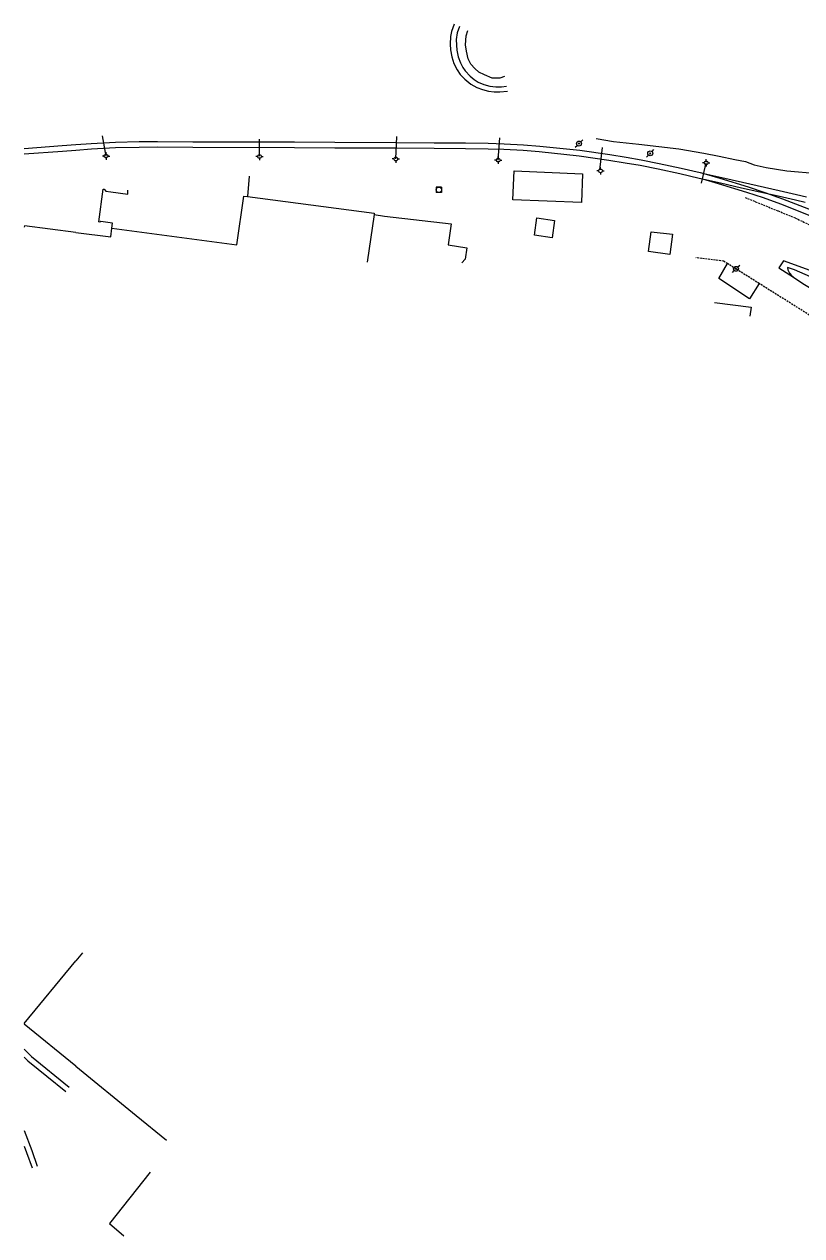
# Model space of a CAD drawing. Header units: millimetres. Extents: x 154000 to 155000, y 122000 to 122597.
# Drawn here: x 154000 to 154211, y 122085.3 to 122414.1 of the extents above; entities that cross this region are included whole.
import ezdxf

# ---------------------------------------------------------------- set-up
doc = ezdxf.new("R2010")
doc.units = ezdxf.units.MM
doc.linetypes.add('DASHED', pattern=[0.75, 0.5, -0.25])
doc.layers.get('0').update_dxf_attribs({"linetype": 'CONTINUOUS'})
for name, color, linetype in [('W0017', 7, 'CONTINUOUS'), ('W0101', 7, 'CONTINUOUS'), ('W0104', 1, 'CONTINUOUS'), ('W0112', 1, 'DASHED'), ('W0211', 2, 'CONTINUOUS'), ('W0214', 2, 'CONTINUOUS'), ('W0333', 7, 'CONTINUOUS'), ('W0420', 7, 'CONTINUOUS'), ('W0473', 7, 'CONTINUOUS'), ('W0610', 7, 'CONTINUOUS'), ('W0611', 7, 'CONTINUOUS'), ('W0700', 7, 'CONTINUOUS')]:
    doc.layers.add(name, color=color, linetype=linetype)

# ---------------------------------------------------------------- blocks, each defined once
blk = doc.blocks.new('T473')
for p, q in [((-0.166667, 0.166667), (0.166667, -0.166667)), ((-0.166667, -0.166667), (0.166667, 0.166667)), ((0.500001, 0.500001), (1.000002, 1.000002)), ((-1.000002, -1.000002), (-0.500001, -0.500001))]:
    blk.add_line(p, q)
blk.add_ellipse((0, 0), major_axis=(0.471405, 0.471405), ratio=1, start_param=5.4977871438, end_param=11.780972451)
blk = doc.blocks.new('T420')
for p, q in [((0.75, 0.75), (-0.75, 0.75)), ((-0.75, 0.75), (-0.75, -0.75)), ((0.75, 0.75), (0.75, -0.75)), ((0.75, -0.75), (-0.75, -0.75))]:
    blk.add_line(p, q)
blk.add_ellipse((0, 0), major_axis=(-0.53, 0.53), ratio=1, start_param=3.926991, end_param=10.210176)
blk = doc.blocks.new('T610')
for p, q in [((-0.500001, 0), (-1.000002, 0)), ((0, 0.500001), (0, 1.000002)), ((0.500001, 0), (1.000002, 0)), ((0, -0.500001), (0, -1.000002))]:
    blk.add_line(p, q)
blk.add_ellipse((0, 0), major_axis=(-0.353554, 0.353554), ratio=1, start_param=3.926990817, end_param=10.2101761242)

msp = doc.modelspace()

# ---------------------------------------------------------------- linework, layer by layer
at = {"layer": 'W0017'}
msp.add_lwpolyline([(154215.27, 122346.52), (154206.03, 122349.94), (154204.84, 122347.99), (154208.75, 122345.47), (154211.35, 122343.79), (154227.58, 122333.89), (154237.76, 122327.32), (154239.59, 122326), (154240.83, 122324.62), (154242.06, 122323.13), (154243.07, 122321.74), (154243.82, 122320.48), (154244.78, 122318.37), (154247.11, 122312.88)], dxfattribs=at)
at = {"layer": 'W0101'}
for points in [[(154061.03, 122372.92), (154060.59, 122367.4), (154095.01, 122362.85), (154094.96, 122362.49), (154097.77, 122362.03), (154115.84, 122359.95), (154115.1, 122354.22), (154120.1, 122353.4), (154119.68, 122350.34), (154118.77, 122349.38)], [(154014, 122357.61), (154023.52, 122356.41), (154023.81, 122358.81), (154023.96, 122360.1), (154020.79, 122360.58), (154020.5, 122360.43), (154020.27, 122360.45), (154021.42, 122369.35), (154021.67, 122369.33), (154022.13, 122368.8), (154023.5, 122368.66), (154028.11, 122368.02), (154028.15, 122369.06)], [(154014, 122357.61), (154000.04, 122359.37), (154000, 122359.08)], [(154015.8, 122162.1), (154014, 122159.91)], [(154014, 122131.33), (154030.4, 122117.95), (154038.65, 122111.21)]]:
    msp.add_lwpolyline(points, dxfattribs=at)
at = {"layer": 'W0104'}
for points in [[(154132.97, 122374.37), (154151.48, 122373.52), (154151.25, 122365.77), (154132.65, 122366.51)], [(154139.09, 122361.56), (154143.94, 122360.86), (154143.33, 122356.14), (154138.49, 122356.85), (154139.09, 122361.56)], [(154175.92, 122357.11), (154175.19, 122351.64), (154169.43, 122352.4), (154170.16, 122357.8)]]:
    msp.add_lwpolyline(points, close=True, dxfattribs=at)
for points in [[(154023.81, 122358.81), (154057.7, 122354.24), (154059.57, 122367.49), (154060.59, 122367.4)], [(154094.96, 122362.49), (154093.08, 122349.51)], [(154199.47, 122343.75), (154196.88, 122339.63), (154188.49, 122345.08), (154190.89, 122349.14)], [(154187.38, 122338.64), (154197.29, 122337.3), (154196.97, 122334.89)], [(154000, 122142.85), (154014, 122159.91)], [(154014, 122131.33), (154000, 122142.74)], [(154034.14, 122102.53), (154023.11, 122088.63), (154027.07, 122085.27)]]:
    msp.add_lwpolyline(points, dxfattribs=at)
at = {"layer": 'W0112'}
for points in [[(154195.63, 122367.1), (154198.49, 122365.94), (154204.61, 122363.45), (154209.3, 122361.52), (154214.73, 122358.9), (154222.98, 122354.77), (154223.23, 122355.05), (154232.58, 122349.8), (154249.73, 122339.11)], [(154223.87, 122328.42), (154199.47, 122343.75), (154190.89, 122349.14), (154189.82, 122349.81), (154182.25, 122350.77)]]:
    msp.add_lwpolyline(points, dxfattribs=at)
at = {"layer": 'W0211'}
for points in [[(154130.35, 122399.92), (154129.11, 122399.5), (154126.98, 122399.5), (154124.88, 122400.37), (154123.42, 122401.16), (154122.26, 122402.12), (154121.24, 122403.33), (154120.49, 122404.76), (154119.99, 122406.78), (154119.76, 122408.56), (154119.98, 122411.01), (154120.43, 122412.44)], [(154155.22, 122383.11), (154159.96, 122382.3), (154166.85, 122381.55), (154177.62, 122380.27), (154184.44, 122379.13), (154188.6, 122378.34), (154192.82, 122377.43), (154195.73, 122376.83), (154198.08, 122375.98), (154201.34, 122375.2), (154207.02, 122374.35), (154215.42, 122373.61), (154222.89, 122372.31), (154226.78, 122372.12), (154229.42, 122371.53), (154231.57, 122370.66), (154233.75, 122368.98), (154236.97, 122367.26), (154240.03, 122366.61), (154243.85, 122366.04), (154246.74, 122365.11)], [(154231.08, 122339.22), (154230.83, 122338.83), (154230.65, 122338.71), (154229.22, 122338.79), (154227.63, 122339.29), (154219.15, 122343.04), (154209.08, 122347.48), (154207.17, 122348.14)]]:
    msp.add_lwpolyline(points, dxfattribs=at)
at = {"layer": 'W0214'}
for points in [[(154118.09, 122413.47), (154117.52, 122411.77), (154117.24, 122409.95), (154117.29, 122408.47), (154117.4, 122407.13), (154117.79, 122405.24), (154118.41, 122403.65), (154119.04, 122402.39), (154119.71, 122401.48), (154121.03, 122399.99), (154122.12, 122399.12), (154123.24, 122398.38), (154124.76, 122397.79), (154126.39, 122397.35), (154128, 122397.11), (154129.56, 122397.16), (154130.87, 122397.33)], [(154207.17, 122348.14), (154207.25, 122347.5), (154207.74, 122346.55), (154208.25, 122345.93), (154208.75, 122345.47)]]:
    msp.add_lwpolyline(points, dxfattribs=at)
at = {"layer": 'W0333'}
msp.add_lwpolyline([(154116.65, 122414.13), (154115.93, 122412.18), (154115.68, 122410.79), (154115.57, 122408.74), (154115.66, 122407.21), (154116.04, 122405.27), (154116.61, 122403.51), (154117.46, 122401.77), (154118.33, 122400.5), (154119.58, 122399.23), (154121.17, 122397.9), (154122.8, 122396.95), (154124.36, 122396.38), (154126, 122395.98), (154127.57, 122395.8), (154129.1, 122395.82), (154131.13, 122395.99)], dxfattribs=at)
at = {"layer": 'W0611'}
for points in [[(154022.24, 122378.32), (154021.26, 122383.88)], [(154100.82, 122377.62), (154101.09, 122383.63)], [(154128.64, 122377.2), (154129.12, 122383.29)], [(154063.82, 122378.31), (154063.88, 122382.95)], [(154156.19, 122374.62), (154156.96, 122380.71)], [(154183.85, 122370.96), (154185.09, 122376.55)]]:
    msp.add_lwpolyline(points, dxfattribs=at)
at = {"layer": 'W0700'}
for points in [[(154000, 122380.44), (154010.26, 122381.21), (154014, 122381.48)], [(154000, 122378.92), (154010.37, 122379.7), (154014, 122379.97)], [(154014, 122381.48), (154018.19, 122381.79), (154024.74, 122382.14), (154031.17, 122382.31), (154036.14, 122382.32), (154045.78, 122382.24), (154073.35, 122382.18), (154084.31, 122382.12), (154100.89, 122382.05), (154111.29, 122381.98), (154119.79, 122381.92), (154125.95, 122381.85), (154130.22, 122381.7), (154135.52, 122381.42), (154139.91, 122381.06), (154150.79, 122379.94), (154158.92, 122378.76), (154163.36, 122378.03), (154167.45, 122377.32), (154172.33, 122376.35), (154178.26, 122375.05), (154183.49, 122373.84), (154184.47, 122373.61), (154189.29, 122372.51), (154194.96, 122371.23), (154204.94, 122369.01), (154209.63, 122367.93), (154212.29, 122367.32)], [(154014, 122379.97), (154018.28, 122380.29), (154024.8, 122380.63), (154031.19, 122380.8), (154036.14, 122380.81), (154045.77, 122380.74), (154073.35, 122380.67), (154084.3, 122380.61), (154100.89, 122380.54), (154111.27, 122380.47), (154119.77, 122380.41), (154125.91, 122380.34), (154130.15, 122380.19), (154135.42, 122379.91), (154139.77, 122379.55), (154150.6, 122378.44), (154158.69, 122377.27), (154163.11, 122376.54), (154167.17, 122375.83), (154172.02, 122374.87), (154177.93, 122373.58), (154183.15, 122372.37), (154184.09, 122372.15), (154188.96, 122371.04), (154194.63, 122369.76), (154204.61, 122367.53), (154209.29, 122366.46), (154211.92, 122365.86)], [(154184.47, 122373.61), (154188.78, 122372.37), (154196.48, 122370), (154201.05, 122368.48), (154205.82, 122366.77), (154212.87, 122363.99), (154217.25, 122362.12), (154221.87, 122359.98), (154231.38, 122355.39), (154235.03, 122353.7), (154236.5, 122353.01), (154250.54, 122346.38), (154259.14, 122342.44)], [(154184.09, 122372.15), (154188.35, 122370.92), (154196.02, 122368.57), (154200.55, 122367.06), (154205.29, 122365.35), (154212.3, 122362.6), (154216.63, 122360.74), (154221.23, 122358.61), (154230.73, 122354.03), (154234.35, 122352.35), (154235.86, 122351.65), (154249.52, 122345.2), (154249.9, 122345.01), (154258.51, 122341.07)], [(154000, 122135.92), (154001.97, 122133.91), (154012.24, 122125.56)], [(154000, 122133.76), (154000.95, 122132.79), (154011.28, 122124.39)], [(154000, 122113.88), (154002.07, 122108.41), (154003.55, 122104.19)], [(154000, 122109.62), (154000.65, 122107.89), (154002.13, 122103.69)]]:
    msp.add_lwpolyline(points, dxfattribs=at)

# ---------------------------------------------------------------- block references
at = {"layer": 'W0420'}
msp.add_blockref('T420', (154112.54, 122369.18), dxfattribs=at)
at = {"layer": 'W0473'}
for p in [(154150.57, 122381.73), (154169.91, 122379.09), (154193.19, 122347.74)]:
    msp.add_blockref('T473', p, dxfattribs=at)
at = {"layer": 'W0610'}
for p in [(154022.2, 122378.36), (154063.88, 122378.23), (154100.83, 122377.55), (154128.64, 122377.26), (154185.07, 122376.48), (154156.42, 122374.33)]:
    msp.add_blockref('T610', p, dxfattribs=at)

doc.saveas('drawing.dxf')
